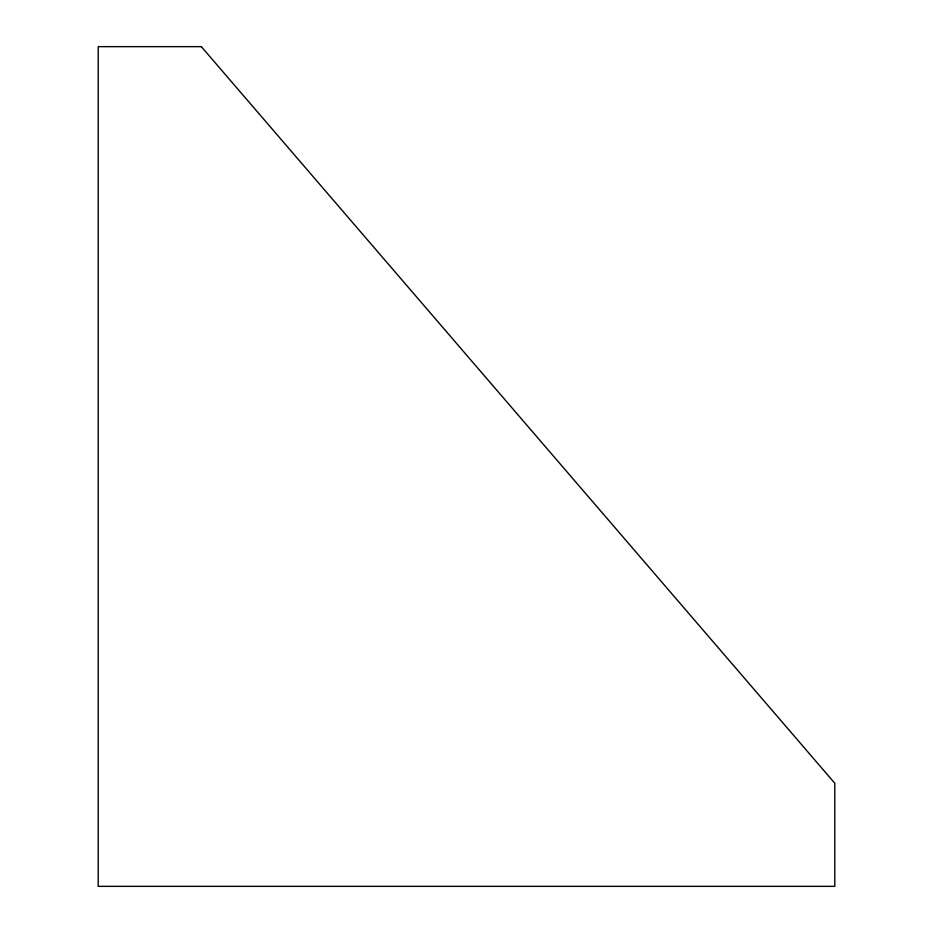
<?xml version="1.0" encoding="UTF-8"?>
<svg xmlns="http://www.w3.org/2000/svg" width="933" height="933" viewBox="0 0 933 933"><rect width="100%" height="100%" fill="white"/><g stroke="black" fill="none" stroke-linecap="round" stroke-linejoin="round"><path stroke-width="1.4" d="M201.33 46.65L98.21 46.65L98.21 886.35L834.79 886.35L834.79 783.23L201.33 46.65"/></g></svg>
